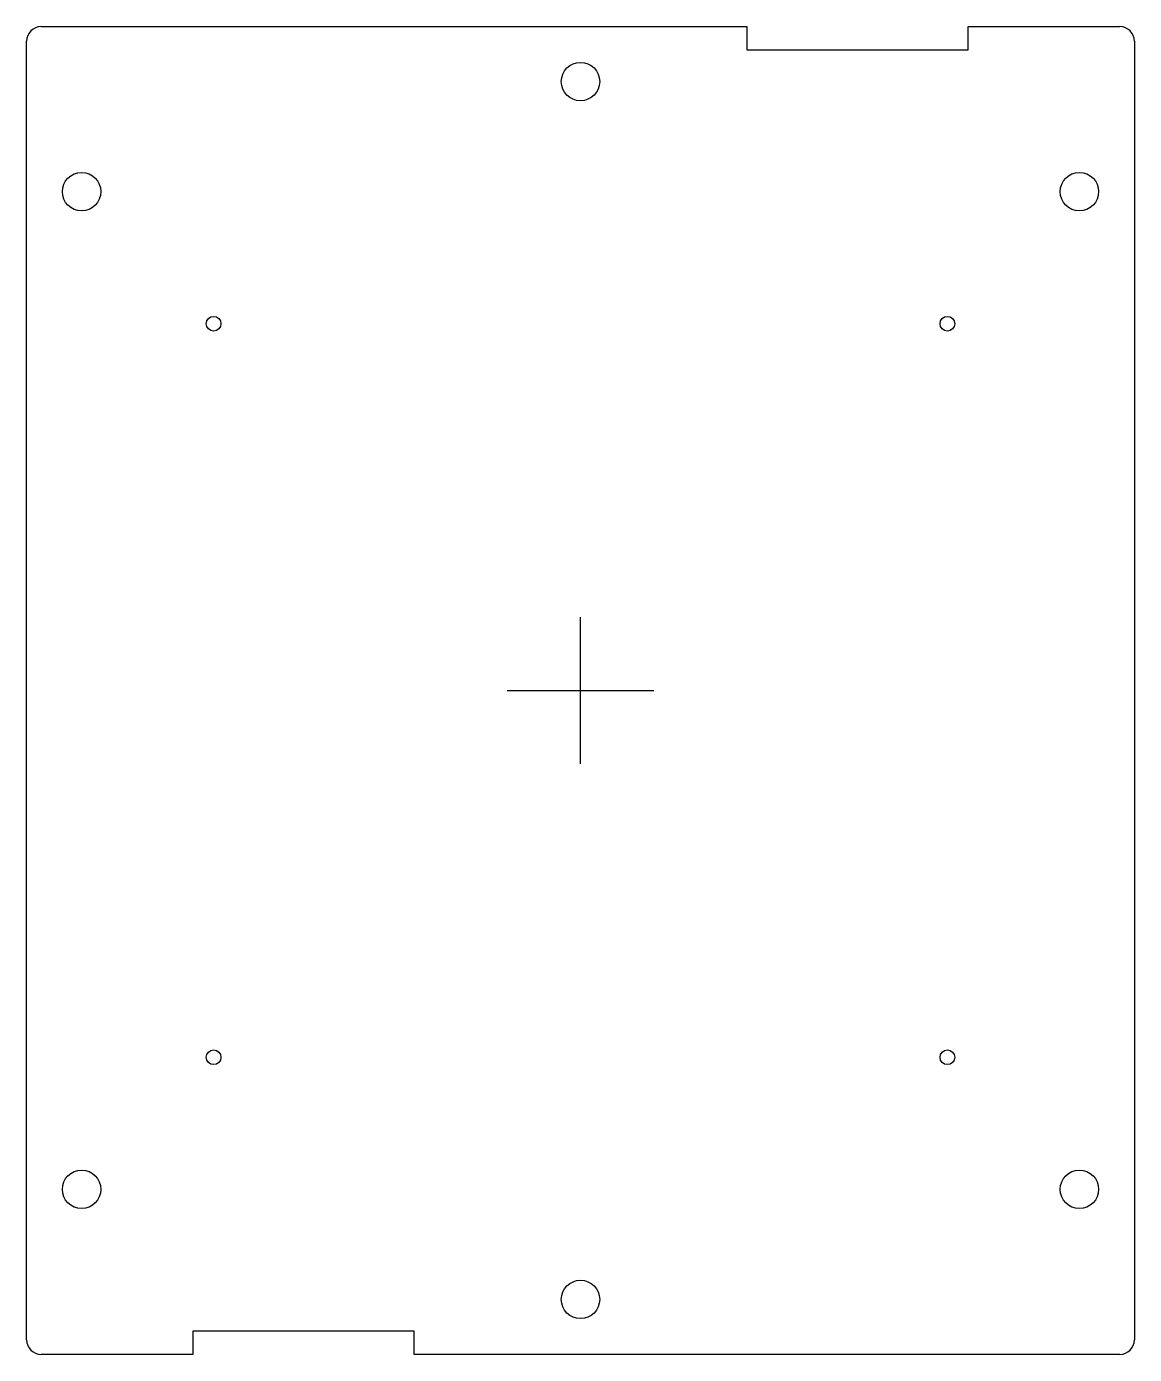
# Model space of a CAD drawing. Header units: millimetres. Extents: x -76 to 76, y -91 to 91.
import ezdxf

# ---------------------------------------------------------------- set-up
doc = ezdxf.new("R2010")
doc.units = ezdxf.units.MM
doc.layers.get('0').update_dxf_attribs({"lineweight": 25, "true_color": 0xffffff})

msp = doc.modelspace()

# ---------------------------------------------------------------- linework, layer by layer
for p, q in [((-73.5, 90.5), (22.65, 90.5)), ((22.65, 90.5), (22.65, 87.35)), ((52.85, 87.35), (52.85, 90.5)), ((52.85, 90.5), (73.5, 90.5)), ((-75.5, -88.5), (-75.5, 88.5)), ((22.65, 87.35), (52.85, 87.35)), ((75.5, 88.5), (75.5, -88.5)), ((0, -10), (0, 10)), ((-10, 0), (10, 0)), ((-22.65, -87.35), (-52.85, -87.35)), ((-52.85, -87.35), (-52.85, -90.5)), ((-22.65, -90.5), (-22.65, -87.35)), ((-52.85, -90.5), (-73.5, -90.5)), ((73.5, -90.5), (-22.65, -90.5))]:
    msp.add_line(p, q)
for centre, radius in [((0, 83), 2.62), ((-68, 68), 2.62), ((68, 68), 2.62), ((-50, 50), 1), ((50, 50), 1), ((0, 0), 0), ((-50, -50), 1), ((50, -50), 1), ((-68, -68), 2.62), ((68, -68), 2.62), ((0, -83), 2.62)]:
    msp.add_circle(centre, radius)
for centre, start, end in [((-73.5, 88.5), 90, 180), ((73.5, 88.5), 0, 90), ((-73.5, -88.5), 180, 270), ((73.5, -88.5), 270, 0)]:
    msp.add_arc(centre, 2, start, end)

doc.saveas('drawing.dxf')
